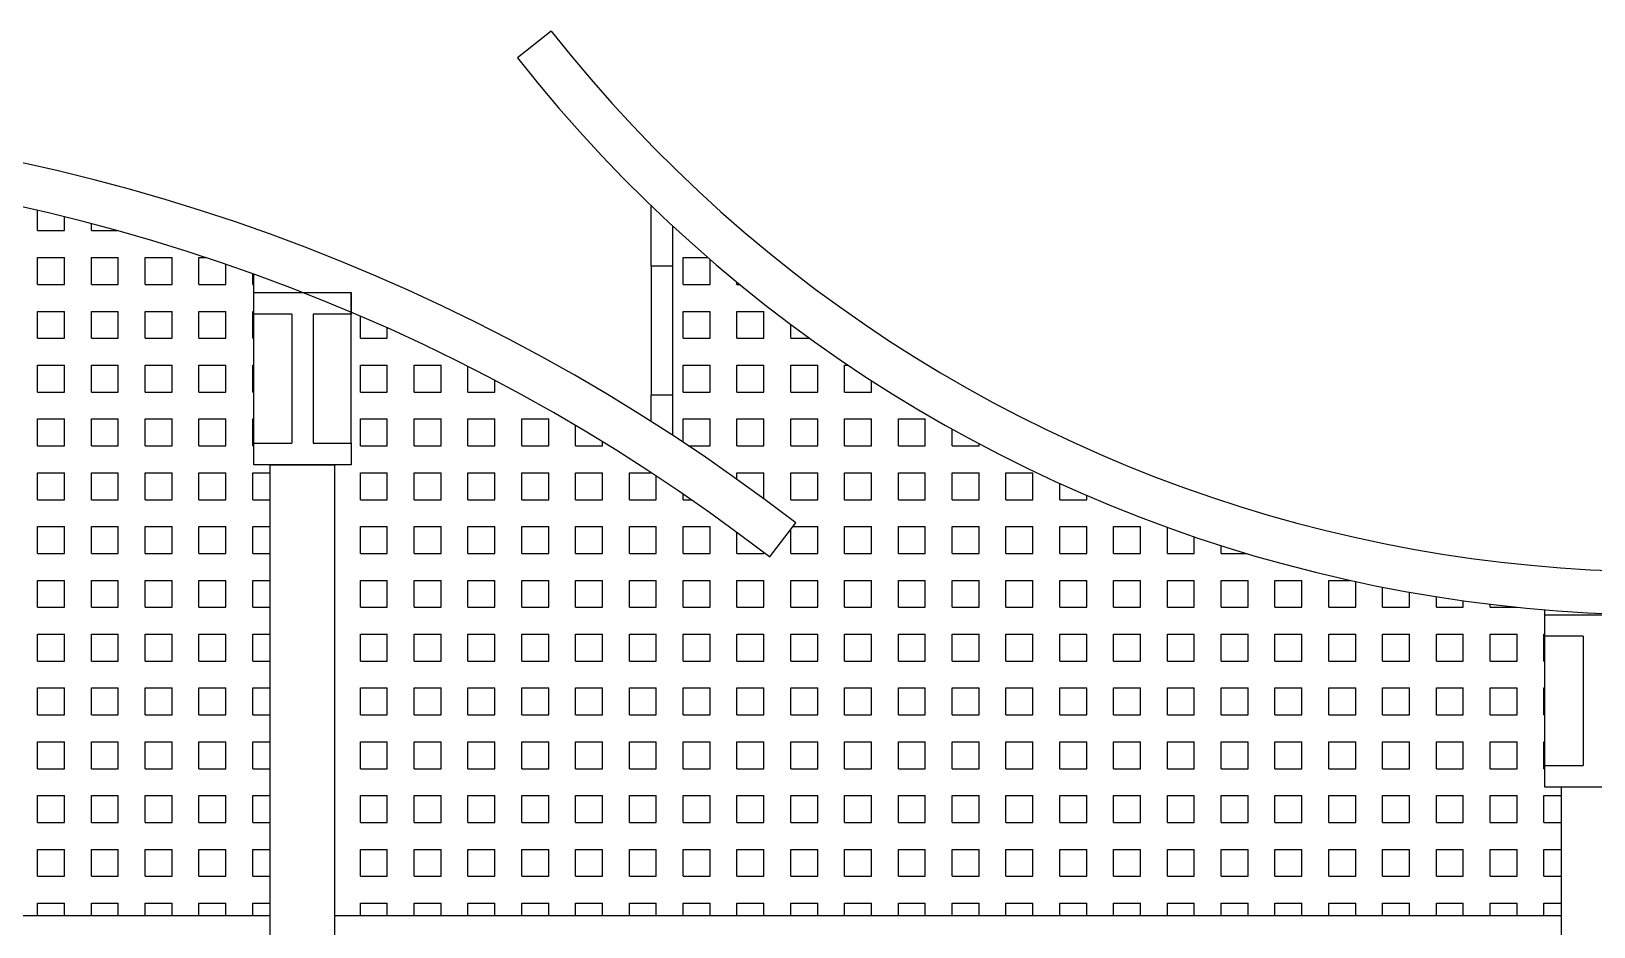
# Model space of a CAD drawing. Header units: metres. Extents: x -28 to 260, y 30 to 125.
# Drawn here: x 236.64 to 243.9, y 117.17 to 121.33 of the extents above; entities that cross this region are included whole.
import ezdxf

# ---------------------------------------------------------------- set-up
doc = ezdxf.new("R2010")
doc.units = ezdxf.units.M
doc.header["$LTSCALE"] = 0.01
doc.header["$MEASUREMENT"] = 0
for name, color, linetype in [('0.1', 2, 'Continuous'), ('0.10', 2, 'Continuous'), ('0.18', 1, 'Continuous'), ('0.20', 7, 'Continuous'), ('0.35', 3, 'Continuous'), ('0.45', 4, 'Continuous')]:
    doc.layers.add(name, color=color, linetype=linetype)
pattern_1 = [(360, (262.16984, -61.60051), (3e-17, 0.125), [0.125, -0.125]), (90, (262.16984, -61.60051), (-0.125, 4e-17), [0.125, -0.125])]

# ---------------------------------------------------------------- blocks, each defined once
blk = doc.blocks.new('viga')
at = {"layer": '0.18'}
for p, q in [((-0.0381, -0.1005), (-0.0381, -0.7005)), ((0.0619, -0.1005), (0.0619, -0.7005))]:
    blk.add_line(p, q, dxfattribs=at)
for points in [[(-0.0381, -0.1005), (-0.2147, -0.1005), (-0.2147, 0), (0.2384, 0), (0.2384, -0.1005), (0.0619, -0.1005)], [(0.0619, -0.7005), (0.2384, -0.7005), (0.2384, -0.8011), (-0.2147, -0.8011), (-0.2147, -0.7005), (-0.0381, -0.7005)]]:
    blk.add_lwpolyline(points, dxfattribs=at)

msp = doc.modelspace()

# ---------------------------------------------------------------- hatches: boundary and pattern name
at = {"layer": '0.1'}
h = msp.add_hatch(dxfattribs=at)
h.set_pattern_fill('SQUARE', color=256, angle=360, style=0)
h.set_pattern_definition(pattern_1)
h.paths.add_polyline_path([(237.7511, 119.3113), (237.6746, 119.3113), (237.6746, 119.4118), (237.6746, 120.0118), (237.6746, 120.1123), (237.6746, 120.1975, 0.16141), (232.1277, 120.3416), (232.1277, 119.5691), (232.1277, 119.4686), (232.0511, 119.4686), (232.0511, 117.2152), (237.7511, 117.2152)])
h = msp.add_hatch(dxfattribs=at)
h.set_pattern_fill('SQUARE', color=256, angle=360, style=0)
h.set_pattern_definition(pattern_1)
h.paths.add_polyline_path([(243.7511, 117.2152), (243.7511, 117.8141), (243.6746, 117.8141), (243.6746, 118.6381, -0.167739), (239.6211, 120.4212), (239.6211, 120.2349), (239.6211, 119.6349), (239.6211, 119.4486, -0.019473), (240.1933, 119.0416), (240.0711, 118.8832, 0.063501), (238.1468, 120.0118), (238.1277, 120.0118), (238.1277, 119.4118), (238.1277, 119.3113), (238.0511, 119.3113), (238.0511, 117.2152)])

# ---------------------------------------------------------------- linework, layer by layer
at = {"layer": '0.10'}
for p, q in [((239.5211, 120.2349), (239.5211, 119.6349)), ((239.6211, 119.6349), (239.6211, 120.2349))]:
    msp.add_line(p, q, dxfattribs=at)
at = {"layer": '0.18'}
for p, q in [((237.6746, 120.1123), (237.6746, 120.1975)), ((238.1277, 119.4118), (238.1277, 120.1123)), ((237.6746, 119.4118), (237.6746, 120.0118)), ((243.6746, 117.9147), (243.6746, 118.6381)), ((237.7511, 117.2152), (232.0511, 117.2152)), ((243.7511, 117.2152), (238.0511, 117.2152))]:
    msp.add_line(p, q, dxfattribs=at)
at = {"layer": '0.20'}
for p, q in [((239.5211, 120.2349), (239.5211, 120.5156)), ((239.6211, 120.2349), (239.6211, 120.4212)), ((239.6211, 120.2349), (239.5211, 120.2349)), ((239.5211, 119.5131), (239.5211, 119.6349)), ((239.6211, 119.6349), (239.5211, 119.6349)), ((239.6211, 119.4486), (239.6211, 119.6349))]:
    msp.add_line(p, q, dxfattribs=at)
at = {"layer": '0.35'}
for p, q in [((239.057, 121.326), (238.8999, 121.2023)), ((240.0711, 118.8832), (240.1933, 119.0416))]:
    msp.add_line(p, q, dxfattribs=at)
for centre, radius, start, end in [((244.2307, 125.401), 6.5857, 218.22514, 296.50168), ((244.2307, 125.401), 6.7857, 218.22514, 296.50168), ((234.6838, 111.902), 9.0182, 52.34307, 122.6321), ((234.6838, 111.902), 8.8182, 52.34307, 122.6321)]:
    msp.add_arc(centre, radius, start, end, dxfattribs=at)
at = {"layer": '0.45'}
for p, q in [((237.7511, 113.1152), (237.7511, 119.3113)), ((237.7511, 119.3113), (238.0511, 119.3113)), ((238.0511, 113.1152), (238.0511, 119.3113)), ((243.7511, 117.8152), (244.0511, 117.8141)), ((243.7511, 113.1152), (243.7511, 117.8152))]:
    msp.add_line(p, q, dxfattribs=at)

# ---------------------------------------------------------------- block references
at = {"layer": '0.18'}
for p in [(237.8893, 120.1123), (243.8893, 118.6152)]:
    msp.add_blockref('viga', p, dxfattribs=at)

doc.saveas('drawing.dxf')
